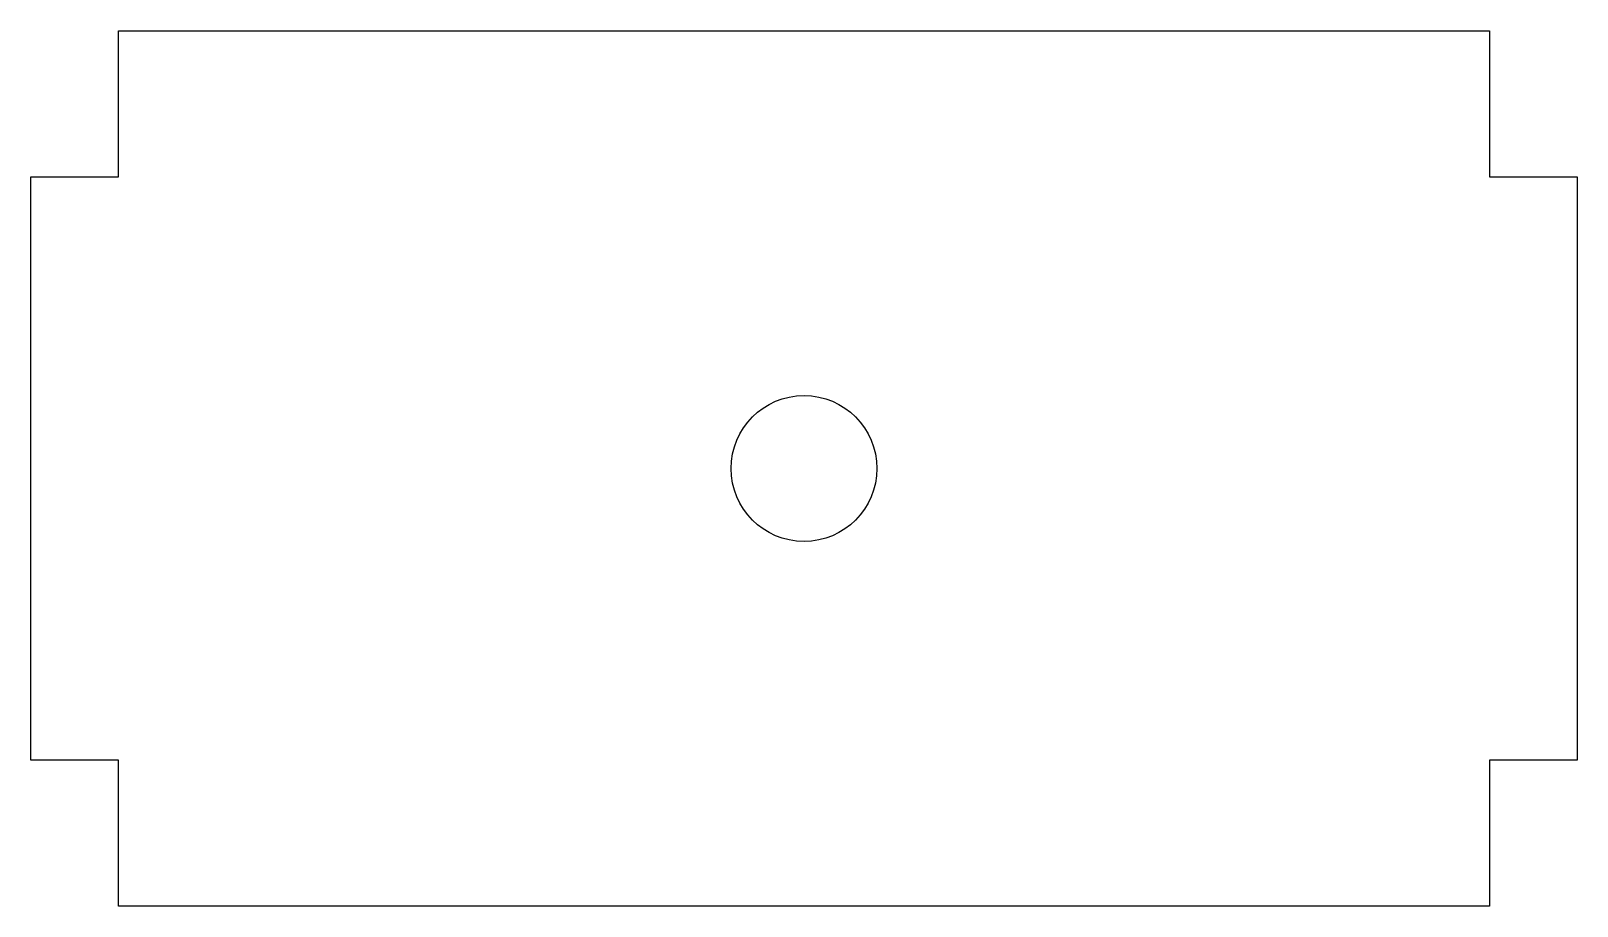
# Model space of a CAD drawing. Extents: x -26.5 to 26.5, y -15 to 15.
import ezdxf

# ---------------------------------------------------------------- set-up
doc = ezdxf.new("R2010")
doc.units = 0
doc.layers.get('0').update_dxf_attribs({"linetype": 'CONTINUOUS'})

msp = doc.modelspace()

# ---------------------------------------------------------------- linework, layer by layer
at = {"color": 7, "linetype": 'CONTINUOUS'}
for p, q in [((-23.5, 15), (23.5, 15)), ((-23.5, 10), (-23.5, 15)), ((23.5, 15), (23.5, 10)), ((-26.5, -10), (-26.5, 10)), ((-26.5, 10), (-23.5, 10)), ((23.5, 10), (26.5, 10)), ((26.5, 10), (26.5, -10)), ((-23.5, -10), (-26.5, -10)), ((-23.5, -15), (-23.5, -10)), ((23.5, -10), (23.5, -15)), ((26.5, -10), (23.5, -10)), ((23.5, -15), (-23.5, -15))]:
    msp.add_line(p, q, dxfattribs=at)
msp.add_circle((0, 0), 2.5, dxfattribs=at)

doc.saveas('drawing.dxf')
